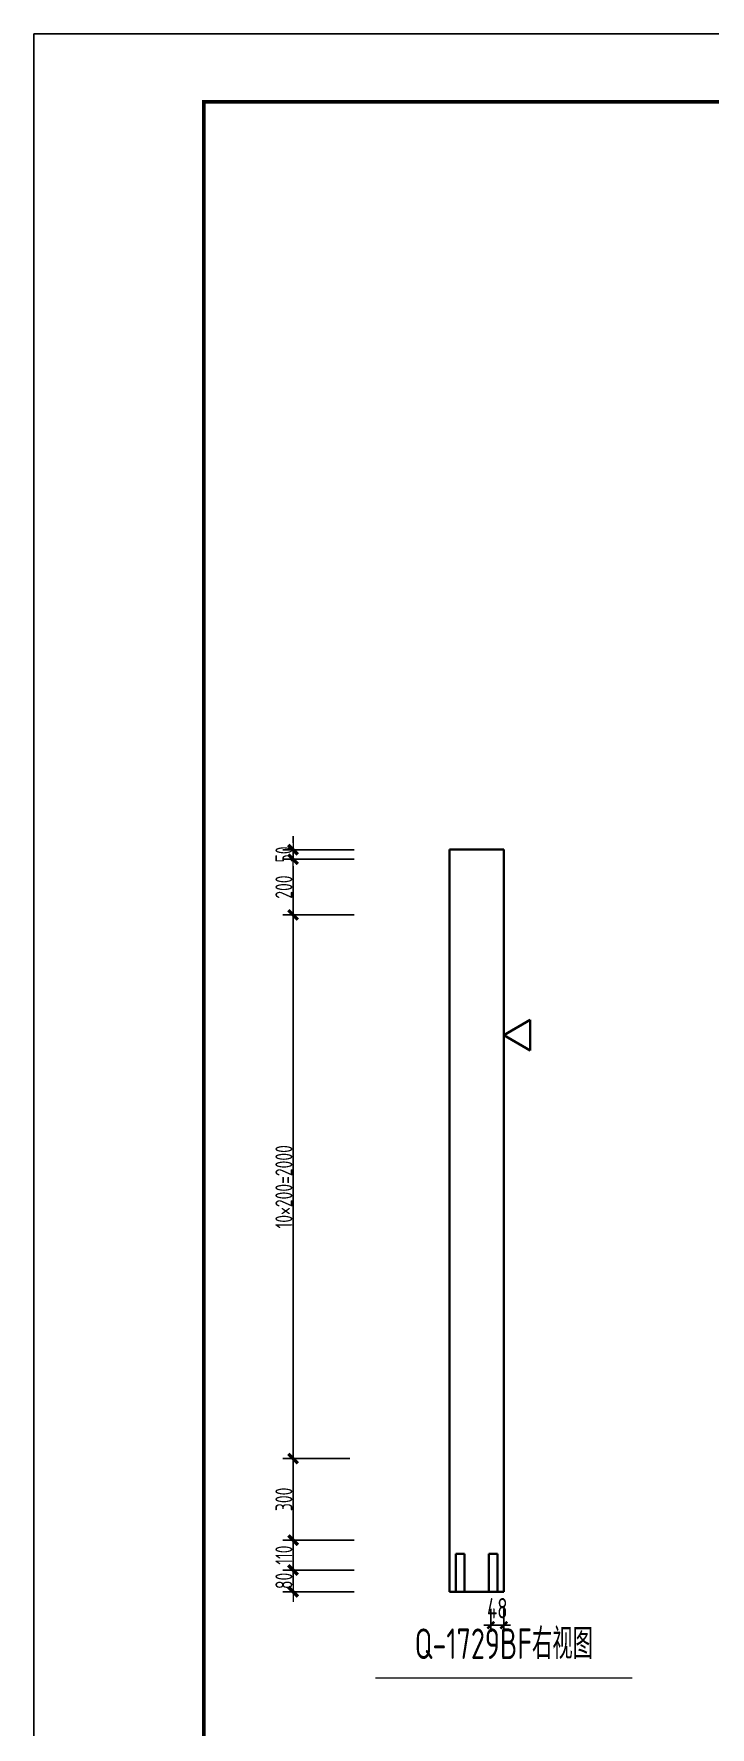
# Model space of a CAD drawing. Extents: x -85320 to 1679916, y -1321939 to 627.
# Drawn here: x 1023540 to 1033486, y -1169789 to -1144872 of the extents above; entities that cross this region are included whole.
import ezdxf
from ezdxf.enums import TextEntityAlignment as Align

# ---------------------------------------------------------------- set-up
doc = ezdxf.new("R2010")
doc.units = 0
doc.header["$LTSCALE"] = 1000
for name, color, linetype in [('BORDER', 7, 'Continuous'), ('手孔标注', 3, 'Continuous'), ('打印线框', 7, 'Continuous'), ('拉模', 7, 'Continuous'), ('砼墙', 3, 'Continuous')]:
    doc.layers.add(name, color=color, linetype=linetype)
for name, color, linetype, lineweight in [('预制墙图名', 7, 'Continuous', 18), ('预制墙墙身水平筋', 130, 'Continuous', 18), ('预制墙墙身纵向受力筋', 1, 'Continuous', 18), ('预制墙详图标注', 3, 'Continuous', 18), ('预制墙详图轮廓', 3, 'Continuous', 35)]:
    doc.layers.add(name, color=color, linetype=linetype, lineweight=lineweight)
doc.styles.add('TSSD_Dimension', font='tssdeng.shx', dxfattribs={"width": 0.7, "bigfont": 'hztxt.shx'})
doc.styles.add('样式 1', font='yjkeng.shx', dxfattribs={"width": 0.7, "bigfont": 'yjkchn.shx'})
doc.styles.add('样式 2', font='yjkeng.shx', dxfattribs={"width": 0.7, "bigfont": 'yjkchn.shx'})
doc.dimstyles.new('标注', dxfattribs={"dimtxt": 300, "dimasz": 100, "dimexe": 100, "dimexo": 250, "dimgap": 100, "dimtad": 1, "dimdec": 0, "dimlfac": 0.25, "dimzin": 0, "dimdsep": 46, "dimtxsty": 'TSSD_Dimension', "dimblk": 'ARCHTICK', "dimcen": 0, "dimdle": 100, "dimclrt": 7, "dimadec": 0, "dimazin": 0, "dimtfac": 1, "dimtdec": 0, "dimtix": 1, "dimtmove": 2, "dimatfit": 3, "dimfxl": 1, "dimtolj": 1, "dimtzin": 0, "dimarcsym": 0})
doc.dimstyles.new('盈建科结构', dxfattribs={"dimscale": 100, "dimtxt": 2.5, "dimasz": 1, "dimexe": 1.5, "dimexo": 0.625, "dimgap": 0.1, "dimtad": 1, "dimdec": 0, "dimrnd": 1, "dimzin": 0, "dimdsep": 46, "dimtxsty": '样式 1', "dimblk": '_yjkbk', "dimblk1": 'ARCHTICK', "dimblk2": 'ARCHTICK', "dimcen": 0.09, "dimadec": 0, "dimazin": 0, "dimtfac": 1, "dimtdec": 4, "dimtix": 1, "dimtmove": 2, "dimatfit": 3, "dimfxl": 1, "dimtolj": 1, "dimtzin": 0, "dimarcsym": 0})

# ---------------------------------------------------------------- blocks, each defined once
blk = doc.blocks.new('_yjkbk')
blk.add_line((-1, 0), (1.5, 0))
blk.add_lwpolyline([(-0.7, -0.7, 0.5, 0.5, 0), (0.7, 0.7, 0.5, 0.5, 0)], format="xyseb")
blk = doc.blocks.new('*D4323')
at = {"layer": 'Defpoints', "color": 0, "transparency": 16777216}
for p in [(1027352, -1167477), (1028252, -1167477), (1028252, -1167797)]:
    blk.add_point(p, dxfattribs=at)
at = {"layer": '预制墙详图标注', "color": 0, "lineweight": -2, "transparency": 16777216}
for p, q in [((1028252, -1167477), (1027202, -1167477)), ((1027352, -1167697), (1027352, -1167577)), ((1028252, -1167797), (1027202, -1167797))]:
    blk.add_line(p, q, dxfattribs=at)
at = {"layer": '预制墙详图标注', "color": 0, "lineweight": -2, "transparency": 16777216, "xscale": 100, "yscale": 100, "zscale": 100}
for p, rotation in [((1027352, -1167477), 90), ((1027352, -1167797), 270)]:
    blk.add_blockref('_yjkbk', p, dxfattribs=dict(at, rotation=rotation))
at = {"layer": '预制墙详图标注', "color": 0, "transparency": 16777216, "insert": (1027342, -1167637), "char_height": 250, "attachment_point": 8, "rotation": 90, "style": '样式 1'}
blk.add_mtext('\\A1;80', dxfattribs=at)
blk = doc.blocks.new('_ArchTick')
at = {"color": 0, "linetype": 'ByBlock', "const_width": 0.4}
blk.add_lwpolyline([(-0.5, -0.5), (0.5, 0.5)], dxfattribs=at)
blk = doc.blocks.new('*D4324')
at = {"layer": 'Defpoints', "color": 0, "transparency": 16777216}
for p in [(1027352, -1167037), (1028252, -1167037), (1028252, -1167477)]:
    blk.add_point(p, dxfattribs=at)
at = {"layer": '预制墙详图标注', "color": 0, "lineweight": -2, "transparency": 16777216}
for p, q in [((1028252, -1167037), (1027202, -1167037)), ((1027352, -1167377), (1027352, -1167137)), ((1028252, -1167477), (1027202, -1167477))]:
    blk.add_line(p, q, dxfattribs=at)
at = {"layer": '预制墙详图标注', "color": 0, "lineweight": -2, "transparency": 16777216, "xscale": 100, "yscale": 100, "zscale": 100}
for p, rotation in [((1027352, -1167037), 90), ((1027352, -1167477), 270)]:
    blk.add_blockref('_yjkbk', p, dxfattribs=dict(at, rotation=rotation))
at = {"layer": '预制墙详图标注', "color": 0, "transparency": 16777216, "insert": (1027342, -1167257), "char_height": 250, "attachment_point": 8, "rotation": 90, "style": '样式 1'}
blk.add_mtext('\\A1;110', dxfattribs=at)
blk = doc.blocks.new('*D4325')
at = {"layer": 'Defpoints', "color": 0, "transparency": 16777216}
for p in [(1027352, -1165837), (1028252, -1165837), (1028252, -1167037)]:
    blk.add_point(p, dxfattribs=at)
at = {"layer": '预制墙详图标注', "color": 0, "lineweight": -2, "transparency": 16777216}
for p, q in [((1028189, -1165837), (1027202, -1165837)), ((1027352, -1166937), (1027352, -1165937)), ((1028189, -1167037), (1027202, -1167037))]:
    blk.add_line(p, q, dxfattribs=at)
at = {"layer": '预制墙详图标注', "color": 0, "lineweight": -2, "transparency": 16777216, "xscale": 100, "yscale": 100, "zscale": 100}
for p, rotation in [((1027352, -1165837), 90), ((1027352, -1167037), 270)]:
    blk.add_blockref('_yjkbk', p, dxfattribs=dict(at, rotation=rotation))
at = {"layer": '预制墙详图标注', "color": 0, "transparency": 16777216, "insert": (1027342, -1166437), "char_height": 250, "attachment_point": 8, "rotation": 90, "style": '样式 1'}
blk.add_mtext('\\A1;300', dxfattribs=at)
blk = doc.blocks.new('*D4326')
at = {"layer": 'Defpoints', "color": 0, "transparency": 16777216}
for p in [(1027352, -1157837), (1028252, -1157837), (1028252, -1165837)]:
    blk.add_point(p, dxfattribs=at)
at = {"layer": '预制墙详图标注', "color": 0, "lineweight": -2, "transparency": 16777216}
for p, q in [((1028189, -1157837), (1027202, -1157837)), ((1027352, -1165737), (1027352, -1157937)), ((1028189, -1165837), (1027202, -1165837))]:
    blk.add_line(p, q, dxfattribs=at)
at = {"layer": '预制墙详图标注', "color": 0, "lineweight": -2, "transparency": 16777216, "xscale": 100, "yscale": 100, "zscale": 100}
for p, rotation in [((1027352, -1157837), 90), ((1027352, -1165837), 270)]:
    blk.add_blockref('_yjkbk', p, dxfattribs=dict(at, rotation=rotation))
at = {"layer": '预制墙详图标注', "color": 0, "transparency": 16777216, "insert": (1027342, -1161837), "char_height": 250, "attachment_point": 8, "rotation": 90, "style": '样式 1'}
blk.add_mtext('\\A1;10×200=2000', dxfattribs=at)
blk = doc.blocks.new('*D4333')
at = {"layer": 'Defpoints', "color": 0, "transparency": 16777216}
for p in [(1030260, -1167797), (1030452, -1167797), (1030260, -1168289)]:
    blk.add_point(p, dxfattribs=at)
at = {"layer": '手孔标注', "color": 0, "lineweight": -2, "transparency": 16777216}
for p, q in [((1030260, -1168047), (1030260, -1168389)), ((1030452, -1168047), (1030452, -1168389)), ((1030260, -1168289), (1030160, -1168289)), ((1030452, -1168289), (1030260, -1168289)), ((1030452, -1168289), (1030552, -1168289))]:
    blk.add_line(p, q, dxfattribs=at)
at = {"layer": '手孔标注', "color": 0, "lineweight": -2, "transparency": 16777216, "xscale": 100, "yscale": 100, "zscale": 100}
blk.add_blockref('_ArchTick', (1030260, -1168289), dxfattribs=at)
at = {"layer": '手孔标注', "color": 0, "lineweight": -2, "transparency": 16777216, "xscale": 100, "yscale": 100, "zscale": 100, "rotation": 180}
blk.add_blockref('_ArchTick', (1030452, -1168289), dxfattribs=at)
at = {"layer": '手孔标注', "color": 7, "lineweight": 0, "transparency": 16777216, "insert": (1030356, -1168039), "char_height": 300, "attachment_point": 5, "style": 'TSSD_Dimension'}
blk.add_mtext('\\A1;48', dxfattribs=at)
blk = doc.blocks.new('*D4350')
at = {"layer": 'Defpoints', "color": 0, "transparency": 16777216}
for p in [(1027352, -1157017), (1028252, -1157017), (1028252, -1157837)]:
    blk.add_point(p, dxfattribs=at)
at = {"layer": '预制墙详图标注', "color": 0, "lineweight": -2, "transparency": 16777216}
for p, q in [((1028252, -1157017), (1027202, -1157017)), ((1027352, -1157737), (1027352, -1157117)), ((1028252, -1157837), (1027202, -1157837))]:
    blk.add_line(p, q, dxfattribs=at)
at = {"layer": '预制墙详图标注', "color": 0, "lineweight": -2, "transparency": 16777216, "xscale": 100, "yscale": 100, "zscale": 100}
for p, rotation in [((1027352, -1157017), 90), ((1027352, -1157837), 270)]:
    blk.add_blockref('_yjkbk', p, dxfattribs=dict(at, rotation=rotation))
at = {"layer": '预制墙详图标注', "color": 0, "transparency": 16777216, "insert": (1027342, -1157427), "char_height": 250, "attachment_point": 8, "rotation": 90, "style": '样式 1'}
blk.add_mtext('\\A1;200', dxfattribs=at)
blk = doc.blocks.new('*D4351')
at = {"layer": 'Defpoints', "color": 0, "transparency": 16777216}
for p in [(1027352, -1156877), (1028252, -1156877), (1028252, -1157017)]:
    blk.add_point(p, dxfattribs=at)
at = {"layer": '预制墙详图标注', "color": 0, "lineweight": -2, "transparency": 16777216}
for p, q in [((1028252, -1156877), (1027202, -1156877)), ((1027352, -1156777), (1027352, -1156677)), ((1027352, -1157017), (1027352, -1156877)), ((1028252, -1157017), (1027202, -1157017)), ((1027352, -1157117), (1027352, -1157217))]:
    blk.add_line(p, q, dxfattribs=at)
at = {"layer": '预制墙详图标注', "color": 0, "lineweight": -2, "transparency": 16777216, "xscale": 100, "yscale": 100, "zscale": 100}
for p, rotation in [((1027352, -1156877), 270), ((1027352, -1157017), 90)]:
    blk.add_blockref('_yjkbk', p, dxfattribs=dict(at, rotation=rotation))
at = {"layer": '预制墙详图标注', "color": 0, "transparency": 16777216, "insert": (1027342, -1156947), "char_height": 250, "attachment_point": 8, "rotation": 90, "style": '样式 1'}
blk.add_mtext('\\A1;50', dxfattribs=at)
blk = doc.blocks.new('图框1')
at = {"layer": 'BORDER', "const_width": 50}
blk.add_lwpolyline([(1377779, -823089), (1377779, -783089), (1433679, -783089), (1433679, -823089)], close=True, dxfattribs=at)

msp = doc.modelspace()

# ---------------------------------------------------------------- linework, layer by layer
at = {"layer": '打印线框', "color": 1}
msp.add_lwpolyline([(1023539.777, -1186871.679), (1023539.777, -1144871.679), (1082939.777, -1144871.679), (1082939.777, -1186871.679)], close=True, dxfattribs=at)
at = {"layer": '砼墙', "lineweight": 35}
for p, q in [((1029743.889, -1167796.566), (1029743.889, -1167236.566)), ((1029871.889, -1167236.566), (1029743.889, -1167236.566)), ((1029743.889, -1167796.566), (1029743.889, -1167236.566)), ((1029871.889, -1167236.566), (1029743.889, -1167236.566)), ((1029743.889, -1167796.566), (1029743.889, -1167236.566)), ((1029871.889, -1167236.566), (1029743.889, -1167236.566)), ((1029743.889, -1167796.566), (1029743.889, -1167236.566)), ((1029871.889, -1167236.566), (1029743.889, -1167236.566)), ((1029871.889, -1167796.566), (1029871.889, -1167236.566)), ((1029871.889, -1167796.566), (1029871.889, -1167236.566)), ((1029871.889, -1167796.566), (1029871.889, -1167236.566)), ((1029871.889, -1167796.566), (1029871.889, -1167236.566)), ((1030231.889, -1167796.566), (1030231.889, -1167236.566)), ((1030359.889, -1167236.566), (1030231.889, -1167236.566)), ((1030231.889, -1167796.566), (1030231.889, -1167236.566)), ((1030359.889, -1167236.566), (1030231.889, -1167236.566)), ((1030231.889, -1167796.566), (1030231.889, -1167236.566)), ((1030359.889, -1167236.566), (1030231.889, -1167236.566)), ((1030359.889, -1167796.566), (1030359.889, -1167236.566)), ((1030359.889, -1167796.566), (1030359.889, -1167236.566)), ((1030359.889, -1167796.566), (1030359.889, -1167236.566))]:
    msp.add_line(p, q, dxfattribs=at)
at = {"layer": '预制墙图名', "lineweight": 18}
msp.add_line((1032339.967, -1169069.7), (1028563.81, -1169069.7), dxfattribs=at)
at = {"layer": '预制墙墙身水平筋', "lineweight": 18, "const_width": 0.18}
for points in [[(1030013.605, -1156996.566), (1029763.889, -1156996.566), (1029763.889, -1157036.566), (1030013.605, -1157036.566), (1030013.605, -1156996.566), (1029763.889, -1156996.566), (1029763.889, -1157036.566), (1030013.605, -1157036.566)], [(1030090.172, -1157036.566), (1030339.889, -1157036.566), (1030339.889, -1156996.566), (1030090.172, -1156996.566), (1030090.172, -1157036.566), (1030339.889, -1157036.566), (1030339.889, -1156996.566), (1030090.172, -1156996.566)], [(1030013.605, -1157816.566), (1029763.889, -1157816.566), (1029763.889, -1157856.566), (1030013.605, -1157856.566), (1030013.605, -1157816.566), (1029763.889, -1157816.566), (1029763.889, -1157856.566), (1030013.605, -1157856.566)], [(1030090.172, -1157856.566), (1030339.889, -1157856.566), (1030339.889, -1157816.566), (1030090.172, -1157816.566), (1030090.172, -1157856.566), (1030339.889, -1157856.566), (1030339.889, -1157816.566), (1030090.172, -1157816.566)], [(1030013.605, -1158616.566), (1029763.889, -1158616.566), (1029763.889, -1158656.566), (1030013.605, -1158656.566), (1030013.605, -1158616.566), (1029763.889, -1158616.566), (1029763.889, -1158656.566), (1030013.605, -1158656.566)], [(1030090.172, -1158656.566), (1030339.889, -1158656.566), (1030339.889, -1158616.566), (1030090.172, -1158616.566), (1030090.172, -1158656.566), (1030339.889, -1158656.566), (1030339.889, -1158616.566), (1030090.172, -1158616.566)], [(1030013.605, -1159416.566), (1029763.889, -1159416.566), (1029763.889, -1159456.566), (1030013.605, -1159456.566), (1030013.605, -1159416.566), (1029763.889, -1159416.566), (1029763.889, -1159456.566), (1030013.605, -1159456.566)], [(1030090.172, -1159456.566), (1030339.889, -1159456.566), (1030339.889, -1159416.566), (1030090.172, -1159416.566), (1030090.172, -1159456.566), (1030339.889, -1159456.566), (1030339.889, -1159416.566), (1030090.172, -1159416.566)], [(1030013.605, -1160216.566), (1029763.889, -1160216.566), (1029763.889, -1160256.566), (1030013.605, -1160256.566), (1030013.605, -1160216.566), (1029763.889, -1160216.566), (1029763.889, -1160256.566), (1030013.605, -1160256.566)], [(1030090.172, -1160256.566), (1030339.889, -1160256.566), (1030339.889, -1160216.566), (1030090.172, -1160216.566), (1030090.172, -1160256.566), (1030339.889, -1160256.566), (1030339.889, -1160216.566), (1030090.172, -1160216.566)], [(1030013.605, -1161016.566), (1029763.889, -1161016.566), (1029763.889, -1161056.566), (1030013.605, -1161056.566), (1030013.605, -1161016.566), (1029763.889, -1161016.566), (1029763.889, -1161056.566), (1030013.605, -1161056.566)], [(1030090.172, -1161056.566), (1030339.889, -1161056.566), (1030339.889, -1161016.566), (1030090.172, -1161016.566), (1030090.172, -1161056.566), (1030339.889, -1161056.566), (1030339.889, -1161016.566), (1030090.172, -1161016.566)], [(1030013.605, -1161816.566), (1029763.889, -1161816.566), (1029763.889, -1161856.566), (1030013.605, -1161856.566), (1030013.605, -1161816.566), (1029763.889, -1161816.566), (1029763.889, -1161856.566), (1030013.605, -1161856.566)], [(1030090.172, -1161856.566), (1030339.889, -1161856.566), (1030339.889, -1161816.566), (1030090.172, -1161816.566), (1030090.172, -1161856.566), (1030339.889, -1161856.566), (1030339.889, -1161816.566), (1030090.172, -1161816.566)], [(1030013.605, -1162616.566), (1029763.889, -1162616.566), (1029763.889, -1162656.566), (1030013.605, -1162656.566), (1030013.605, -1162616.566), (1029763.889, -1162616.566), (1029763.889, -1162656.566), (1030013.605, -1162656.566)], [(1030090.172, -1162656.566), (1030339.889, -1162656.566), (1030339.889, -1162616.566), (1030090.172, -1162616.566), (1030090.172, -1162656.566), (1030339.889, -1162656.566), (1030339.889, -1162616.566), (1030090.172, -1162616.566)], [(1030013.605, -1163416.566), (1029763.889, -1163416.566), (1029763.889, -1163456.566), (1030013.605, -1163456.566), (1030013.605, -1163416.566), (1029763.889, -1163416.566), (1029763.889, -1163456.566), (1030013.605, -1163456.566)], [(1030090.172, -1163456.566), (1030339.889, -1163456.566), (1030339.889, -1163416.566), (1030090.172, -1163416.566), (1030090.172, -1163456.566), (1030339.889, -1163456.566), (1030339.889, -1163416.566), (1030090.172, -1163416.566)], [(1030013.605, -1164216.566), (1029763.889, -1164216.566), (1029763.889, -1164256.566), (1030013.605, -1164256.566), (1030013.605, -1164216.566), (1029763.889, -1164216.566), (1029763.889, -1164256.566), (1030013.605, -1164256.566)], [(1030090.172, -1164256.566), (1030339.889, -1164256.566), (1030339.889, -1164216.566), (1030090.172, -1164216.566), (1030090.172, -1164256.566), (1030339.889, -1164256.566), (1030339.889, -1164216.566), (1030090.172, -1164216.566)], [(1030013.605, -1165016.566), (1029763.889, -1165016.566), (1029763.889, -1165056.566), (1030013.605, -1165056.566), (1030013.605, -1165016.566), (1029763.889, -1165016.566), (1029763.889, -1165056.566), (1030013.605, -1165056.566)], [(1030090.172, -1165056.566), (1030339.889, -1165056.566), (1030339.889, -1165016.566), (1030090.172, -1165016.566), (1030090.172, -1165056.566), (1030339.889, -1165056.566), (1030339.889, -1165016.566), (1030090.172, -1165016.566)], [(1030013.605, -1165816.566), (1029763.889, -1165816.566), (1029763.889, -1165856.566), (1030013.605, -1165856.566), (1030013.605, -1165816.566), (1029763.889, -1165816.566), (1029763.889, -1165856.566), (1030013.605, -1165856.566)], [(1030090.172, -1165856.566), (1030339.889, -1165856.566), (1030339.889, -1165816.566), (1030090.172, -1165816.566), (1030090.172, -1165856.566), (1030339.889, -1165856.566), (1030339.889, -1165816.566), (1030090.172, -1165816.566)], [(1030013.605, -1166216.566), (1029763.889, -1166216.566), (1029763.889, -1166256.566), (1030013.605, -1166256.566), (1030013.605, -1166216.566), (1029763.889, -1166216.566), (1029763.889, -1166256.566), (1030013.605, -1166256.566)], [(1030090.172, -1166256.566), (1030339.889, -1166256.566), (1030339.889, -1166216.566), (1030090.172, -1166216.566), (1030090.172, -1166256.566), (1030339.889, -1166256.566), (1030339.889, -1166216.566), (1030090.172, -1166216.566)], [(1030013.605, -1166616.566), (1029763.889, -1166616.566), (1029763.889, -1166656.566), (1030013.605, -1166656.566), (1030013.605, -1166616.566), (1029763.889, -1166616.566), (1029763.889, -1166656.566), (1030013.605, -1166656.566)], [(1030090.172, -1166656.566), (1030339.889, -1166656.566), (1030339.889, -1166616.566), (1030090.172, -1166616.566), (1030090.172, -1166656.566), (1030339.889, -1166656.566), (1030339.889, -1166616.566), (1030090.172, -1166616.566)], [(1030013.605, -1167016.566), (1029763.889, -1167016.566), (1029763.889, -1167056.566), (1030013.605, -1167056.566), (1030013.605, -1167016.566), (1029763.889, -1167016.566), (1029763.889, -1167056.566), (1030013.605, -1167056.566)], [(1030090.172, -1167056.566), (1030339.889, -1167056.566), (1030339.889, -1167016.566), (1030090.172, -1167016.566), (1030090.172, -1167056.566), (1030339.889, -1167056.566), (1030339.889, -1167016.566), (1030090.172, -1167016.566)], [(1029977.605, -1167456.566), (1029727.889, -1167456.566), (1029727.889, -1167496.566), (1029977.605, -1167496.566), (1029977.605, -1167456.566), (1029727.889, -1167456.566), (1029727.889, -1167496.566), (1029977.605, -1167496.566)], [(1030126.172, -1167496.566), (1030375.889, -1167496.566), (1030375.889, -1167456.566), (1030126.172, -1167456.566), (1030126.172, -1167496.566), (1030375.889, -1167496.566), (1030375.889, -1167456.566), (1030126.172, -1167456.566)]]:
    msp.add_lwpolyline(points, close=True, dxfattribs=at)
at = {"layer": '预制墙墙身纵向受力筋', "lineweight": 18, "const_width": 0.18}
for points in [[(1029839.889, -1167312.566), (1029839.889, -1155812.566), (1029775.889, -1155812.566), (1029775.889, -1167312.566)], [(1030327.889, -1167312.566), (1030327.889, -1155812.566), (1030263.889, -1155812.566), (1030263.889, -1167312.566)]]:
    msp.add_lwpolyline(points, close=True, dxfattribs=at)
at = {"layer": '预制墙详图标注', "lineweight": 35}
for p, q in [((1030451.889, -1159606.566), (1030841.6, -1159381.566)), ((1030841.6, -1159381.566), (1030841.6, -1159831.566)), ((1030451.889, -1159606.566), (1030841.6, -1159831.566))]:
    msp.add_line(p, q, dxfattribs=at)
at = {"layer": '预制墙详图轮廓', "lineweight": 35}
for p, q in [((1030451.889, -1156876.566), (1029651.889, -1156876.566)), ((1029651.889, -1167796.566), (1029651.889, -1156876.566)), ((1030451.889, -1167796.566), (1030451.889, -1156876.566)), ((1030451.889, -1167796.566), (1029651.889, -1167796.566))]:
    msp.add_line(p, q, dxfattribs=at)

# ---------------------------------------------------------------- block references
at = {"layer": '拉模', "color": 3}
msp.add_blockref('图框1', (-351739.171, -362782.985), dxfattribs=at)

# ---------------------------------------------------------------- texts
at = {"layer": '预制墙图名', "linetype": 'Continuous', "style": '样式 2', "width": 0.7}
msp.add_text('Q-1729BF右视图', height=450, dxfattribs=at).set_placement((1030451.889, -1168921.566), align=Align.BOTTOM_CENTER)

# ---------------------------------------------------------------- dimensions: what is measured, and where the dimension line sits
at = {"layer": '手孔标注', "color": 3, "lineweight": 0}
dim = msp.add_linear_dim(base=(1030259.889, -1168288.98), p1=(1030451.889, -1167796.566), p2=(1030259.889, -1167796.566), angle=180, dimstyle='标注', dxfattribs=at)
dim.commit()
dim.dimension.update_dxf_attribs({"geometry": '*D4333', "text_midpoint": (1030355.889, -1168038.98)})
at = {"layer": '预制墙详图标注'}
for p1, p2, text, override, picture, middle in [((1028251.889, -1157016.566), (1028251.889, -1156876.566), '50', {"dimscale": 100, "dimtxt": 2.5, "dimasz": 1, "dimexe": 1.5, "dimexo": 0, "dimgap": 0.1, "dimtad": 1, "dimlfac": 0.25, "dimrnd": 5, "dimdle": 0, "dimfxlon": 0}, '*D4351', (1027216.889, -1156946.566)), ((1028251.889, -1157836.566), (1028251.889, -1157016.566), '200', {"dimscale": 100, "dimtxt": 2.5, "dimasz": 1, "dimexe": 1.5, "dimexo": 0, "dimgap": 0.1, "dimtad": 1, "dimlfac": 0.25, "dimrnd": 5, "dimdle": 0, "dimfxlon": 0}, '*D4350', (1027216.889, -1157426.566)), ((1028251.889, -1165836.566), (1028251.889, -1157836.566), '10×200=2000', {"dimscale": 100, "dimtxt": 2.5, "dimasz": 1, "dimexe": 1.5, "dimexo": 0.625, "dimgap": 0.1, "dimtad": 1, "dimlfac": 0.25, "dimrnd": 5, "dimdle": 0, "dimtix": 1, "dimfxlon": 0}, '*D4326', (1027216.889, -1161836.566)), ((1028251.889, -1167036.566), (1028251.889, -1165836.566), '300', {"dimscale": 100, "dimtxt": 2.5, "dimasz": 1, "dimexe": 1.5, "dimexo": 0.625, "dimgap": 0.1, "dimtad": 1, "dimlfac": 0.25, "dimrnd": 5, "dimdle": 0, "dimtix": 1, "dimfxlon": 0}, '*D4325', (1027216.889, -1166436.566))]:
    dim = msp.add_aligned_dim(p1=p1, p2=p2, distance=900, text=text, dimstyle='盈建科结构', override=override, dxfattribs=at)
    dim.commit()
    dim.dimension.update_dxf_attribs({"geometry": picture, "text_midpoint": middle})
for p1, p2, picture, middle in [((1028251.889, -1167476.566), (1028251.889, -1167036.566), '*D4324', (1027216.889, -1167256.566)), ((1028251.889, -1167796.566), (1028251.889, -1167476.566), '*D4323', (1027216.889, -1167636.566))]:
    dim = msp.add_aligned_dim(p1=p1, p2=p2, distance=900, dimstyle='盈建科结构', override={"dimscale": 100, "dimtxt": 2.5, "dimasz": 1, "dimexe": 1.5, "dimexo": 0, "dimgap": 0.1, "dimtad": 1, "dimlfac": 0.25, "dimrnd": 5, "dimdle": 0, "dimfxlon": 0}, dxfattribs=at)
    dim.commit()
    dim.dimension.update_dxf_attribs({"geometry": picture, "text_midpoint": middle})

doc.saveas('drawing.dxf')
